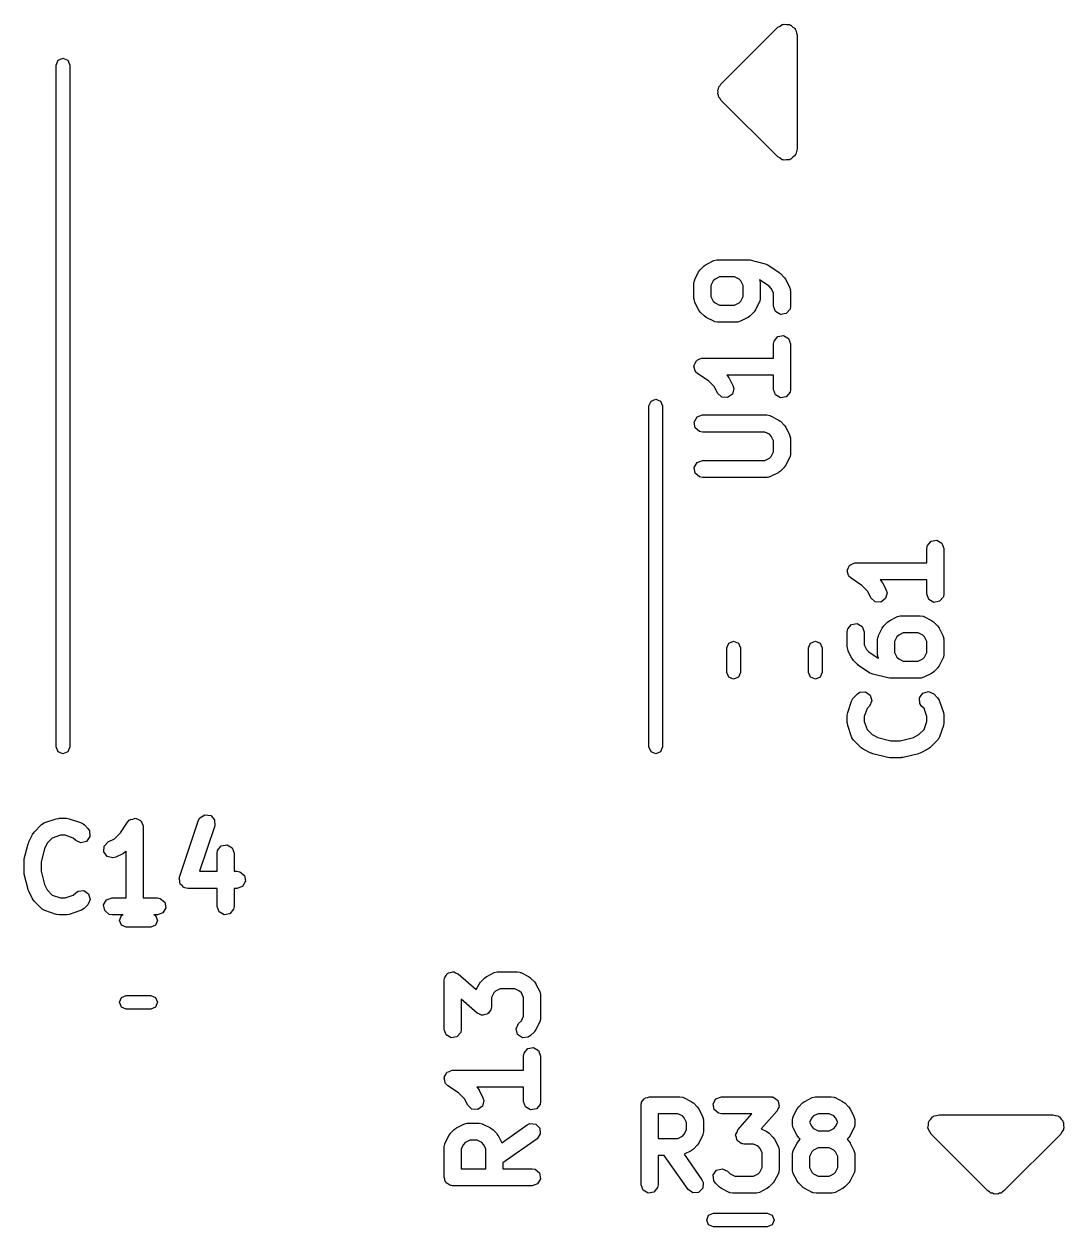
# Model space of a CAD drawing. Extents: x 72 to 186, y -144 to -85.
# Drawn here: x 169.29 to 178.45, y -97.04 to -86.45 of the extents above; entities that cross this region are included whole.
import ezdxf

# ---------------------------------------------------------------- set-up
doc = ezdxf.new("R2010")
doc.units = 0
doc.layers.add('BLACK', color=7, linetype='CONTINUOUS')

msp = doc.modelspace()

# ---------------------------------------------------------------- linework, layer by layer
at = {"layer": 'BLACK', "linetype": 'CONTINUOUS'}
for p, q in [((175.429, -86.9793), (175.929, -86.4793)), ((175.929, -86.4793), (175.95, -86.4687)), ((175.95, -86.4687), (175.969, -86.4549)), ((175.969, -86.4549), (175.977, -86.4549)), ((175.977, -86.4549), (175.984, -86.4512)), ((175.984, -86.4512), (176.007, -86.4549)), ((176.007, -86.4549), (176.031, -86.4549)), ((176.031, -86.4549), (176.037, -86.4596)), ((176.037, -86.4596), (176.045, -86.4609)), ((176.045, -86.4609), (176.062, -86.4775)), ((176.062, -86.4775), (176.081, -86.4912)), ((176.081, -86.4912), (176.083, -86.4989)), ((176.083, -86.4989), (176.089, -86.5046)), ((176.089, -86.5046), (176.093, -86.5277)), ((176.093, -86.5277), (176.1, -86.55)), ((176.1, -86.55), (176.1, -87.55)), ((169.575, -86.8125), (169.593, -86.7701)), ((169.593, -86.7701), (169.635, -86.7525)), ((169.635, -86.7525), (169.677, -86.7701)), ((169.677, -86.7701), (169.695, -86.8125)), ((169.575, -92.8125), (169.575, -86.8125)), ((169.695, -86.8125), (169.695, -92.8125)), ((175.408, -87.0202), (175.411, -87.0046)), ((175.411, -87.0046), (175.422, -86.9934)), ((175.422, -86.9934), (175.429, -86.9793)), ((175.401, -87.0344), (175.408, -87.0202)), ((175.404, -87.05), (175.401, -87.0344)), ((175.401, -87.0656), (175.404, -87.05)), ((175.408, -87.0798), (175.401, -87.0656)), ((175.411, -87.0954), (175.408, -87.0798)), ((175.422, -87.1066), (175.411, -87.0954)), ((175.429, -87.1207), (175.422, -87.1066)), ((175.929, -87.6207), (175.429, -87.1207)), ((175.95, -87.6313), (175.929, -87.6207)), ((175.969, -87.6451), (175.95, -87.6313)), ((175.977, -87.6451), (175.969, -87.6451)), ((175.984, -87.6488), (175.977, -87.6451)), ((176.007, -87.6451), (175.984, -87.6488)), ((176.031, -87.6451), (176.007, -87.6451)), ((176.037, -87.6404), (176.031, -87.6451)), ((176.045, -87.6391), (176.037, -87.6404)), ((176.062, -87.6225), (176.045, -87.6391)), ((176.081, -87.6088), (176.062, -87.6225)), ((176.083, -87.6011), (176.081, -87.6088)), ((176.089, -87.5954), (176.083, -87.6011)), ((176.093, -87.5723), (176.089, -87.5954)), ((176.1, -87.55), (176.093, -87.5723)), ((175.246, -88.6136), (175.28, -88.5803)), ((175.28, -88.5803), (175.298, -88.5674)), ((175.298, -88.5674), (175.299, -88.5663)), ((175.299, -88.5663), (175.366, -88.5329)), ((175.366, -88.5329), (175.391, -88.5255)), ((175.391, -88.5255), (175.395, -88.5265)), ((175.395, -88.5265), (175.399, -88.525)), ((175.399, -88.525), (175.666, -88.525)), ((175.666, -88.525), (175.681, -88.5276)), ((175.681, -88.5276), (175.684, -88.5272)), ((175.684, -88.5272), (175.818, -88.5606)), ((175.818, -88.5606), (175.841, -88.5708)), ((175.841, -88.5708), (175.841, -88.5709)), ((175.841, -88.5709), (175.941, -88.6376)), ((175.191, -88.7333), (175.196, -88.7077)), ((175.196, -88.7077), (175.198, -88.7042)), ((175.198, -88.7042), (175.199, -88.6998)), ((175.199, -88.6998), (175.232, -88.6331)), ((175.232, -88.6331), (175.246, -88.6151)), ((175.246, -88.6151), (175.246, -88.6136)), ((175.361, -88.7111), (175.341, -88.751)), ((175.377, -88.695), (175.361, -88.7111)), ((175.417, -88.675), (175.377, -88.695)), ((175.548, -88.675), (175.417, -88.675)), ((175.588, -88.695), (175.548, -88.675)), ((175.604, -88.7111), (175.588, -88.695)), ((175.624, -88.751), (175.604, -88.7111)), ((175.769, -88.7029), (175.767, -88.7026)), ((175.767, -88.7026), (175.774, -88.7248)), ((175.852, -88.7583), (175.769, -88.7029)), ((175.941, -88.6376), (175.949, -88.6455)), ((175.949, -88.6455), (175.952, -88.647)), ((175.952, -88.647), (175.986, -88.6803)), ((175.986, -88.6803), (175.999, -88.6987)), ((175.999, -88.6987), (176, -88.6998)), ((176, -88.6998), (176.033, -88.7665)), ((175.191, -88.8667), (175.191, -88.7333)), ((175.341, -88.751), (175.341, -88.849)), ((175.624, -88.849), (175.624, -88.751)), ((175.774, -88.7248), (175.773, -88.7291)), ((175.773, -88.7291), (175.774, -88.7333)), ((175.774, -88.7333), (175.774, -88.8667)), ((175.871, -88.7778), (175.852, -88.7583)), ((175.891, -88.8177), (175.871, -88.7778)), ((175.891, -88.9333), (175.891, -88.8177)), ((176.033, -88.7665), (176.041, -88.7914)), ((176.041, -88.7914), (176.039, -88.7958)), ((176.039, -88.7958), (176.041, -88.8)), ((176.041, -88.8), (176.041, -88.9333)), ((175.193, -88.8709), (175.191, -88.8667)), ((175.192, -88.8752), (175.193, -88.8709)), ((175.199, -88.9002), (175.192, -88.8752)), ((175.232, -88.9669), (175.199, -88.9002)), ((175.341, -88.849), (175.361, -88.8889)), ((175.361, -88.8889), (175.377, -88.905)), ((175.377, -88.905), (175.417, -88.925)), ((175.548, -88.925), (175.588, -88.905)), ((175.588, -88.905), (175.604, -88.8889)), ((175.604, -88.8889), (175.624, -88.849)), ((175.766, -88.9002), (175.733, -88.9669)), ((175.767, -88.8958), (175.766, -88.9002)), ((175.77, -88.8923), (175.767, -88.8958)), ((175.774, -88.8667), (175.77, -88.8923)), ((175.233, -88.968), (175.232, -88.9669)), ((175.246, -88.9864), (175.233, -88.968)), ((175.28, -89.0197), (175.246, -88.9864)), ((175.281, -89.0204), (175.28, -89.0197)), ((175.299, -89.0337), (175.281, -89.0204)), ((175.417, -88.925), (175.548, -88.925)), ((175.686, -89.0197), (175.667, -89.0326)), ((175.719, -88.9864), (175.686, -89.0197)), ((175.72, -88.9849), (175.719, -88.9864)), ((175.733, -88.9669), (175.72, -88.9849)), ((175.909, -88.9815), (175.891, -88.9333)), ((175.953, -89.0072), (175.909, -88.9815)), ((176.004, -88.9983), (175.953, -89.0072)), ((176.037, -88.959), (176.004, -88.9983)), ((176.041, -88.9333), (176.037, -88.959)), ((175.366, -89.0671), (175.299, -89.0337)), ((175.37, -89.0676), (175.366, -89.0671)), ((175.374, -89.0705), (175.37, -89.0676)), ((175.399, -89.075), (175.374, -89.0705)), ((175.566, -89.075), (175.399, -89.075)), ((175.57, -89.0735), (175.566, -89.075)), ((175.575, -89.0745), (175.57, -89.0735)), ((175.6, -89.0671), (175.575, -89.0745)), ((175.666, -89.0337), (175.6, -89.0671)), ((175.667, -89.0326), (175.666, -89.0337)), ((175.891, -89.2667), (175.896, -89.241)), ((175.896, -89.241), (175.929, -89.2017)), ((175.929, -89.2017), (175.979, -89.1928)), ((175.979, -89.1928), (176.023, -89.2185)), ((176.023, -89.2185), (176.041, -89.2667)), ((175.891, -89.3917), (175.891, -89.2667)), ((176.041, -89.2667), (176.041, -89.6667)), ((175.192, -89.4536), (175.203, -89.4348)), ((175.193, -89.4579), (175.192, -89.4536)), ((175.203, -89.4348), (175.212, -89.4149)), ((175.212, -89.4149), (175.216, -89.4129)), ((175.216, -89.4129), (175.218, -89.4092)), ((175.218, -89.4092), (175.238, -89.4018)), ((175.238, -89.4018), (175.258, -89.3921)), ((175.258, -89.3921), (175.262, -89.3931)), ((175.262, -89.3931), (175.266, -89.3917)), ((175.266, -89.3917), (175.891, -89.3917)), ((175.191, -89.4618), (175.193, -89.4579)), ((175.197, -89.4827), (175.191, -89.4618)), ((175.201, -89.5042), (175.197, -89.4827)), ((175.204, -89.5069), (175.201, -89.5042)), ((175.206, -89.5111), (175.204, -89.5069)), ((175.224, -89.5291), (175.206, -89.5111)), ((175.318, -89.5916), (175.224, -89.5291)), ((175.891, -89.5417), (175.48, -89.5417)), ((175.48, -89.5417), (175.486, -89.547)), ((175.486, -89.547), (175.499, -89.5653)), ((175.891, -89.6667), (175.891, -89.5417)), ((175.371, -89.6444), (175.318, -89.5916)), ((175.399, -89.7002), (175.371, -89.6444)), ((175.499, -89.5653), (175.5, -89.5665)), ((175.5, -89.5665), (175.533, -89.6331)), ((175.541, -89.6581), (175.529, -89.708)), ((175.533, -89.6331), (175.541, -89.6581)), ((174.795, -89.8125), (174.813, -89.7701)), ((174.813, -89.7701), (174.855, -89.7525)), ((174.855, -89.7525), (174.897, -89.7701)), ((174.897, -89.7701), (174.915, -89.8125)), ((175.436, -89.7355), (175.399, -89.7002)), ((175.487, -89.7386), (175.436, -89.7355)), ((175.529, -89.708), (175.487, -89.7386)), ((175.909, -89.7149), (175.891, -89.6667)), ((175.953, -89.7405), (175.909, -89.7149)), ((176.004, -89.7316), (175.953, -89.7405)), ((176.037, -89.6923), (176.004, -89.7316)), ((176.041, -89.6667), (176.037, -89.6923)), ((174.795, -92.8125), (174.795, -89.8125)), ((174.915, -89.8125), (174.915, -92.8125)), ((175.192, -89.9536), (175.218, -89.9092)), ((175.201, -90.0042), (175.192, -89.9536)), ((175.218, -89.9092), (175.266, -89.8917)), ((175.266, -89.8917), (175.833, -89.8917)), ((175.833, -89.8917), (175.858, -89.8962)), ((175.858, -89.8962), (175.862, -89.8991)), ((175.862, -89.8991), (175.866, -89.8996)), ((175.866, -89.8996), (175.933, -89.9329)), ((175.933, -89.9329), (175.951, -89.9463)), ((175.951, -89.9463), (175.952, -89.947)), ((175.952, -89.947), (175.986, -89.9803)), ((175.986, -89.9803), (175.999, -89.9987)), ((175.24, -90.0371), (175.201, -90.0042)), ((175.266, -90.0417), (175.24, -90.0371)), ((175.815, -90.0417), (175.266, -90.0417)), ((175.855, -90.0616), (175.815, -90.0417)), ((175.871, -90.0778), (175.855, -90.0616)), ((175.891, -90.1177), (175.871, -90.0778)), ((175.999, -89.9987), (176, -89.9998)), ((176, -89.9998), (176.033, -90.0665)), ((176.033, -90.0665), (176.041, -90.0914)), ((175.891, -90.2156), (175.891, -90.1177)), ((176.041, -90.0914), (176.039, -90.0958)), ((176.039, -90.0958), (176.041, -90.1)), ((176.041, -90.1), (176.041, -90.2333)), ((175.218, -90.3092), (175.266, -90.2917)), ((175.266, -90.2917), (175.815, -90.2917)), ((175.815, -90.2917), (175.855, -90.2717)), ((175.855, -90.2717), (175.871, -90.2556)), ((175.871, -90.2556), (175.891, -90.2156)), ((176.033, -90.2669), (176, -90.3335)), ((176.034, -90.2624), (176.033, -90.2669)), ((176.037, -90.259), (176.034, -90.2624)), ((176.041, -90.2333), (176.037, -90.259)), ((175.192, -90.3536), (175.218, -90.3092)), ((175.201, -90.4042), (175.192, -90.3536)), ((175.24, -90.4371), (175.201, -90.4042)), ((175.933, -90.4004), (175.866, -90.4337)), ((175.934, -90.3992), (175.933, -90.4004)), ((175.952, -90.3864), (175.934, -90.3992)), ((175.986, -90.353), (175.952, -90.3864)), ((176, -90.3335), (175.986, -90.3515)), ((175.986, -90.3515), (175.986, -90.353)), ((175.266, -90.4417), (175.24, -90.4371)), ((175.833, -90.4417), (175.266, -90.4417)), ((175.837, -90.4401), (175.833, -90.4417)), ((175.841, -90.4412), (175.837, -90.4401)), ((175.866, -90.4337), (175.841, -90.4412)), ((177.241, -91.0667), (177.246, -91.041)), ((177.246, -91.041), (177.279, -91.0017)), ((177.279, -91.0017), (177.329, -90.9928)), ((177.329, -90.9928), (177.373, -91.0185)), ((177.373, -91.0185), (177.391, -91.0667)), ((177.241, -91.1917), (177.241, -91.0667)), ((177.391, -91.0667), (177.391, -91.4667)), ((176.542, -91.2536), (176.553, -91.2348)), ((176.543, -91.2579), (176.542, -91.2536)), ((176.553, -91.2348), (176.562, -91.2149)), ((176.562, -91.2149), (176.566, -91.2129)), ((176.566, -91.2129), (176.568, -91.2092)), ((176.568, -91.2092), (176.588, -91.2018)), ((176.588, -91.2018), (176.608, -91.1921)), ((176.608, -91.1921), (176.612, -91.1931)), ((176.612, -91.1931), (176.616, -91.1917)), ((176.616, -91.1917), (177.241, -91.1917)), ((176.541, -91.2618), (176.543, -91.2579)), ((176.547, -91.2827), (176.541, -91.2618)), ((176.551, -91.3042), (176.547, -91.2827)), ((176.554, -91.3069), (176.551, -91.3042)), ((176.556, -91.3111), (176.554, -91.3069)), ((176.574, -91.3291), (176.556, -91.3111)), ((176.668, -91.3916), (176.574, -91.3291)), ((177.241, -91.3417), (176.83, -91.3417)), ((176.83, -91.3417), (176.836, -91.347)), ((176.836, -91.347), (176.849, -91.3653)), ((177.241, -91.4667), (177.241, -91.3417)), ((176.721, -91.4444), (176.668, -91.3916)), ((176.749, -91.5002), (176.721, -91.4444)), ((176.849, -91.3653), (176.85, -91.3665)), ((176.85, -91.3665), (176.883, -91.4331)), ((176.891, -91.4581), (176.879, -91.508)), ((176.883, -91.4331), (176.891, -91.4581)), ((176.786, -91.5355), (176.749, -91.5002)), ((176.837, -91.5386), (176.786, -91.5355)), ((176.879, -91.508), (176.837, -91.5386)), ((177.259, -91.5149), (177.241, -91.4667)), ((177.303, -91.5405), (177.259, -91.5149)), ((177.354, -91.5316), (177.303, -91.5405)), ((177.387, -91.4923), (177.354, -91.5316)), ((177.391, -91.4667), (177.387, -91.4923)), ((176.916, -91.6996), (176.982, -91.6663)), ((176.982, -91.6663), (177.007, -91.6588)), ((177.007, -91.6588), (177.012, -91.6599)), ((177.012, -91.6599), (177.016, -91.6583)), ((177.016, -91.6583), (177.183, -91.6583)), ((177.183, -91.6583), (177.208, -91.6629)), ((177.208, -91.6629), (177.212, -91.6657)), ((177.212, -91.6657), (177.216, -91.6663)), ((177.216, -91.6663), (177.283, -91.6996)), ((176.541, -91.8), (176.546, -91.7743)), ((176.546, -91.7743), (176.579, -91.735)), ((176.579, -91.735), (176.629, -91.7261)), ((176.629, -91.7261), (176.673, -91.7518)), ((176.673, -91.7518), (176.691, -91.8)), ((176.816, -91.8331), (176.849, -91.7665)), ((176.849, -91.7665), (176.862, -91.7484)), ((176.862, -91.7484), (176.863, -91.747)), ((176.863, -91.747), (176.896, -91.7136)), ((176.896, -91.7136), (176.915, -91.7008)), ((176.915, -91.7008), (176.916, -91.6996)), ((177.283, -91.6996), (177.301, -91.7129)), ((177.301, -91.7129), (177.302, -91.7136)), ((177.302, -91.7136), (177.336, -91.747)), ((177.336, -91.747), (177.349, -91.7653)), ((177.349, -91.7653), (177.35, -91.7665)), ((177.35, -91.7665), (177.383, -91.8331)), ((175.498, -91.8997), (175.54, -91.8822)), ((175.54, -91.8822), (175.582, -91.8997)), ((176.218, -91.8997), (176.26, -91.8822)), ((176.26, -91.8822), (176.302, -91.8997)), ((176.541, -91.9333), (176.541, -91.8)), ((176.691, -91.8), (176.691, -91.9156)), ((176.808, -91.8667), (176.812, -91.841)), ((176.808, -92), (176.808, -91.8667)), ((176.812, -91.841), (176.815, -91.8376)), ((176.815, -91.8376), (176.816, -91.8331)), ((176.978, -91.8444), (176.958, -91.8844)), ((176.958, -91.8844), (176.958, -91.9823)), ((176.994, -91.8283), (176.978, -91.8444)), ((177.034, -91.8083), (176.994, -91.8283)), ((177.165, -91.8083), (177.034, -91.8083)), ((177.205, -91.8283), (177.165, -91.8083)), ((177.221, -91.8444), (177.205, -91.8283)), ((177.241, -91.8844), (177.221, -91.8444)), ((177.241, -91.9823), (177.241, -91.8844)), ((177.383, -91.8331), (177.391, -91.8581)), ((177.391, -91.8581), (177.389, -91.8625)), ((177.389, -91.8625), (177.391, -91.8667)), ((177.391, -91.8667), (177.391, -92)), ((175.48, -91.9422), (175.498, -91.8997)), ((175.48, -92.1578), (175.48, -91.9422)), ((175.582, -91.8997), (175.6, -91.9422)), ((175.6, -91.9422), (175.6, -92.1578)), ((176.2, -91.9422), (176.218, -91.8997)), ((176.2, -92.1578), (176.2, -91.9422)), ((176.302, -91.8997), (176.32, -91.9422)), ((176.32, -91.9422), (176.32, -92.1578)), ((176.543, -91.9375), (176.541, -91.9333)), ((176.542, -91.9419), (176.543, -91.9375)), ((176.549, -91.9669), (176.542, -91.9419)), ((176.582, -92.0335), (176.549, -91.9669)), ((176.691, -91.9156), (176.711, -91.9556)), ((176.711, -91.9556), (176.73, -91.975)), ((176.73, -91.975), (176.813, -92.0304)), ((176.958, -91.9823), (176.978, -92.0222)), ((177.221, -92.0222), (177.241, -91.9823)), ((176.583, -92.0347), (176.582, -92.0335)), ((176.596, -92.053), (176.583, -92.0347)), ((176.63, -92.0864), (176.596, -92.053)), ((176.633, -92.0878), (176.63, -92.0864)), ((176.641, -92.0957), (176.633, -92.0878)), ((176.741, -92.1624), (176.641, -92.0957)), ((176.809, -92.0042), (176.808, -92)), ((176.808, -92.0086), (176.809, -92.0042)), ((176.815, -92.0307), (176.808, -92.0086)), ((176.813, -92.0304), (176.815, -92.0307)), ((176.978, -92.0222), (176.994, -92.0384)), ((176.994, -92.0384), (177.034, -92.0583)), ((177.034, -92.0583), (177.165, -92.0583)), ((177.165, -92.0583), (177.205, -92.0384)), ((177.205, -92.0384), (177.221, -92.0222)), ((177.35, -92.1002), (177.336, -92.1182)), ((177.383, -92.0335), (177.35, -92.1002)), ((177.384, -92.0291), (177.383, -92.0335)), ((177.387, -92.0257), (177.384, -92.0291)), ((177.391, -92), (177.387, -92.0257)), ((175.498, -92.2003), (175.48, -92.1578)), ((175.54, -92.2178), (175.498, -92.2003)), ((175.582, -92.2003), (175.54, -92.2178)), ((175.6, -92.1578), (175.582, -92.2003)), ((176.218, -92.2003), (176.2, -92.1578)), ((176.26, -92.2178), (176.218, -92.2003)), ((176.302, -92.2003), (176.26, -92.2178)), ((176.32, -92.1578), (176.302, -92.2003)), ((176.742, -92.1625), (176.741, -92.1624)), ((176.765, -92.1728), (176.742, -92.1625)), ((176.898, -92.2061), (176.765, -92.1728)), ((176.901, -92.2057), (176.898, -92.2061)), ((176.916, -92.2083), (176.901, -92.2057)), ((177.216, -92.2004), (177.191, -92.2078)), ((177.283, -92.1671), (177.216, -92.2004)), ((177.284, -92.1659), (177.283, -92.1671)), ((177.302, -92.153), (177.284, -92.1659)), ((177.336, -92.1197), (177.302, -92.153)), ((177.336, -92.1182), (177.336, -92.1197)), ((177.183, -92.2083), (176.916, -92.2083)), ((177.187, -92.2068), (177.183, -92.2083)), ((177.191, -92.2078), (177.187, -92.2068)), ((176.545, -92.5096), (176.578, -92.4096)), ((176.578, -92.4096), (176.591, -92.3867)), ((176.591, -92.3867), (176.594, -92.3844)), ((176.594, -92.3844), (176.596, -92.3803)), ((176.596, -92.3803), (176.63, -92.347)), ((176.63, -92.347), (176.651, -92.332)), ((176.651, -92.332), (176.702, -92.3276)), ((176.702, -92.3276), (176.744, -92.357)), ((176.757, -92.4065), (176.736, -92.453)), ((176.744, -92.357), (176.757, -92.4065)), ((177.177, -92.3806), (177.206, -92.3386)), ((177.181, -92.4317), (177.177, -92.3806)), ((177.206, -92.3386), (177.256, -92.3253)), ((177.256, -92.3253), (177.302, -92.347)), ((177.302, -92.347), (177.336, -92.3803)), ((177.336, -92.3803), (177.351, -92.4016)), ((177.351, -92.4016), (177.351, -92.4061)), ((177.351, -92.4061), (177.354, -92.4096)), ((177.354, -92.4096), (177.387, -92.5096)), ((176.541, -92.5333), (176.545, -92.5112)), ((176.545, -92.5112), (176.545, -92.5096)), ((176.715, -92.4738), (176.691, -92.5455)), ((176.736, -92.453), (176.715, -92.4738)), ((177.196, -92.453), (177.181, -92.4317)), ((177.217, -92.4738), (177.196, -92.453)), ((177.241, -92.5455), (177.217, -92.4738)), ((177.387, -92.5096), (177.39, -92.5318)), ((176.541, -92.6), (176.541, -92.5333)), ((176.542, -92.6015), (176.541, -92.6)), ((176.545, -92.6237), (176.542, -92.6015)), ((176.578, -92.7237), (176.545, -92.6237)), ((176.691, -92.5455), (176.691, -92.5878)), ((176.691, -92.5878), (176.715, -92.6595)), ((177.217, -92.6595), (177.241, -92.5878)), ((177.241, -92.5878), (177.241, -92.5455)), ((177.387, -92.6237), (177.354, -92.7237)), ((177.391, -92.6), (177.387, -92.6221)), ((177.387, -92.6221), (177.387, -92.6237)), ((177.39, -92.5318), (177.391, -92.5333)), ((177.391, -92.5333), (177.391, -92.6)), ((176.581, -92.7272), (176.578, -92.7237)), ((176.581, -92.7317), (176.581, -92.7272)), ((176.596, -92.753), (176.581, -92.7317)), ((176.715, -92.6595), (176.76, -92.705)), ((176.76, -92.705), (176.809, -92.7292)), ((176.809, -92.7292), (176.925, -92.7583)), ((177.007, -92.7583), (177.123, -92.7292)), ((177.123, -92.7292), (177.172, -92.705)), ((177.172, -92.705), (177.217, -92.6595)), ((177.354, -92.7237), (177.341, -92.7466)), ((169.593, -92.8549), (169.575, -92.8125)), ((169.695, -92.8125), (169.677, -92.8549)), ((174.813, -92.8549), (174.795, -92.8125)), ((174.915, -92.8125), (174.897, -92.8549)), ((176.663, -92.8197), (176.596, -92.753)), ((176.664, -92.8204), (176.663, -92.8197)), ((176.682, -92.8337), (176.664, -92.8204)), ((176.749, -92.8671), (176.682, -92.8337)), ((176.925, -92.7583), (177.007, -92.7583)), ((177.25, -92.8337), (177.183, -92.8671)), ((177.251, -92.8326), (177.25, -92.8337)), ((177.269, -92.8197), (177.251, -92.8326)), ((177.336, -92.753), (177.269, -92.8197)), ((177.338, -92.749), (177.336, -92.753)), ((177.341, -92.7466), (177.338, -92.749)), ((169.635, -92.8725), (169.593, -92.8549)), ((169.677, -92.8549), (169.635, -92.8725)), ((174.855, -92.8725), (174.813, -92.8549)), ((174.897, -92.8549), (174.855, -92.8725)), ((176.753, -92.8675), (176.749, -92.8671)), ((176.765, -92.8728), (176.753, -92.8675)), ((176.898, -92.9061), (176.765, -92.8728)), ((176.901, -92.9057), (176.898, -92.9061)), ((176.916, -92.9083), (176.901, -92.9057)), ((177.016, -92.9083), (176.916, -92.9083)), ((177.019, -92.9071), (177.016, -92.9083)), ((177.034, -92.9061), (177.019, -92.9071)), ((177.168, -92.8728), (177.034, -92.9061)), ((177.17, -92.8708), (177.168, -92.8728)), ((177.183, -92.8671), (177.17, -92.8708)), ((169.476, -93.4782), (169.576, -93.4449)), ((169.576, -93.4449), (169.598, -93.4416)), ((169.598, -93.4416), (169.6, -93.441)), ((169.6, -93.441), (169.667, -93.441)), ((169.667, -93.441), (169.689, -93.4449)), ((169.689, -93.4449), (169.69, -93.4449)), ((169.69, -93.4449), (169.79, -93.4782)), ((170.142, -93.5683), (170.204, -93.4744)), ((170.204, -93.4744), (170.222, -93.4556)), ((170.222, -93.4556), (170.226, -93.4544)), ((170.226, -93.4544), (170.229, -93.4511)), ((170.229, -93.4511), (170.251, -93.4473)), ((170.251, -93.4473), (170.271, -93.4412)), ((170.271, -93.4412), (170.275, -93.4429)), ((170.275, -93.4429), (170.28, -93.4422)), ((170.28, -93.4422), (170.299, -93.4531)), ((170.299, -93.4531), (170.318, -93.4618)), ((170.318, -93.4618), (170.32, -93.4657)), ((170.32, -93.4657), (170.324, -93.4678)), ((170.324, -93.4678), (170.332, -93.4883)), ((170.662, -93.959), (170.829, -93.459)), ((170.829, -93.459), (170.841, -93.4361)), ((170.841, -93.4361), (170.885, -93.4092)), ((170.885, -93.4092), (170.936, -93.4167)), ((170.936, -93.4167), (170.97, -93.4551)), ((170.97, -93.4551), (170.971, -93.5064)), ((169.333, -93.6492), (169.366, -93.5825)), ((169.366, -93.5825), (169.38, -93.5645)), ((169.38, -93.563), (169.447, -93.4963)), ((169.38, -93.5645), (169.38, -93.563)), ((169.447, -93.4963), (169.468, -93.4814)), ((169.468, -93.4814), (169.473, -93.481)), ((169.473, -93.481), (169.476, -93.4782)), ((169.79, -93.4782), (169.813, -93.4906)), ((169.813, -93.4906), (169.816, -93.4944)), ((169.816, -93.4944), (169.82, -93.4963)), ((169.82, -93.4963), (169.853, -93.5297)), ((169.853, -93.5297), (169.868, -93.551)), ((169.868, -93.551), (169.872, -93.6021)), ((170.089, -93.6211), (170.142, -93.5683)), ((170.332, -93.4883), (170.341, -93.5078)), ((170.341, -93.5078), (170.34, -93.512)), ((170.34, -93.512), (170.342, -93.516)), ((170.342, -93.516), (170.342, -94.141)), ((170.971, -93.5064), (170.837, -93.9077)), ((169.294, -93.7978), (169.327, -93.6645)), ((169.327, -93.6645), (169.333, -93.6527)), ((169.333, -93.6527), (169.333, -93.6492)), ((169.495, -93.6605), (169.471, -93.7089)), ((169.541, -93.6149), (169.495, -93.6605)), ((169.612, -93.591), (169.541, -93.6149)), ((169.654, -93.591), (169.612, -93.591)), ((169.726, -93.6149), (169.654, -93.591)), ((169.747, -93.6357), (169.726, -93.6149)), ((169.793, -93.6574), (169.747, -93.6357)), ((169.843, -93.6441), (169.793, -93.6574)), ((169.872, -93.6021), (169.843, -93.6441)), ((169.995, -93.7374), (169.998, -93.6862)), ((169.998, -93.6862), (170.033, -93.649)), ((170.033, -93.649), (170.089, -93.6211)), ((170.996, -93.7237), (171.029, -93.6844)), ((171.029, -93.6844), (171.08, -93.6755)), ((171.08, -93.6755), (171.124, -93.7012)), ((169.471, -93.7089), (169.442, -93.8253)), ((170.025, -93.7786), (169.995, -93.7374)), ((170.075, -93.7905), (170.025, -93.7786)), ((170.1, -93.7831), (170.075, -93.7905)), ((170.167, -93.7498), (170.1, -93.7831)), ((170.168, -93.7486), (170.167, -93.7498)), ((170.186, -93.7357), (170.168, -93.7486)), ((170.192, -93.7304), (170.186, -93.7357)), ((170.192, -94.141), (170.192, -93.7304)), ((170.992, -93.7494), (170.996, -93.7237)), ((170.992, -93.9077), (170.992, -93.7494)), ((171.124, -93.7012), (171.142, -93.7494)), ((171.142, -93.7494), (171.142, -93.9077)), ((169.292, -93.816), (169.294, -93.8013)), ((169.292, -93.916), (169.292, -93.816)), ((169.294, -93.8013), (169.294, -93.7978)), ((169.442, -93.8253), (169.442, -93.9068)), ((169.293, -93.9193), (169.292, -93.916)), ((169.294, -93.9342), (169.293, -93.9193)), ((169.327, -94.0676), (169.294, -93.9342)), ((169.442, -93.9068), (169.471, -94.0232)), ((170.659, -93.9697), (170.662, -93.9647)), ((170.663, -93.9898), (170.659, -93.9697)), ((170.662, -93.9647), (170.662, -93.959)), ((170.664, -94.0103), (170.663, -93.9898)), ((170.837, -93.9077), (170.992, -93.9077)), ((171.142, -93.9077), (171.167, -93.9077)), ((171.167, -93.9077), (171.192, -93.9122)), ((171.192, -93.9122), (171.232, -93.9452)), ((171.241, -93.9957), (171.215, -94.0402)), ((171.232, -93.9452), (171.241, -93.9957)), ((169.329, -94.0705), (169.327, -94.0676)), ((169.333, -94.0829), (169.329, -94.0705)), ((169.366, -94.1496), (169.333, -94.0829)), ((169.471, -94.0232), (169.495, -94.0716)), ((169.495, -94.0716), (169.541, -94.1171)), ((169.726, -94.1171), (169.747, -94.0963)), ((169.747, -94.0963), (169.768, -94.0814)), ((169.768, -94.0814), (169.819, -94.0769)), ((169.819, -94.0769), (169.861, -94.1063)), ((169.861, -94.1063), (169.875, -94.1559)), ((170.667, -94.0146), (170.664, -94.0103)), ((170.668, -94.0202), (170.667, -94.0146)), ((170.684, -94.0333), (170.668, -94.0202)), ((170.698, -94.0487), (170.684, -94.0333)), ((170.703, -94.0495), (170.698, -94.0487)), ((170.708, -94.0532), (170.703, -94.0495)), ((170.733, -94.0577), (170.708, -94.0532)), ((170.992, -94.0577), (170.733, -94.0577)), ((170.992, -94.216), (170.992, -94.0577)), ((171.167, -94.0577), (171.142, -94.0577)), ((171.142, -94.0577), (171.142, -94.216)), ((171.215, -94.0402), (171.167, -94.0577)), ((169.367, -94.1507), (169.366, -94.1496)), ((169.38, -94.1691), (169.367, -94.1507)), ((169.447, -94.2357), (169.38, -94.1691)), ((169.541, -94.1171), (169.612, -94.141)), ((169.612, -94.141), (169.654, -94.141)), ((169.654, -94.141), (169.726, -94.1171)), ((169.853, -94.2024), (169.82, -94.2357)), ((169.875, -94.1559), (169.853, -94.2024)), ((169.993, -94.203), (170.018, -94.1586)), ((170.002, -94.2535), (169.993, -94.203)), ((170.018, -94.1586), (170.067, -94.141)), ((170.067, -94.141), (170.192, -94.141)), ((170.342, -94.141), (170.467, -94.141)), ((170.467, -94.141), (170.492, -94.1456)), ((170.492, -94.1456), (170.532, -94.1785)), ((170.532, -94.1785), (170.541, -94.2291)), ((171.009, -94.2642), (170.992, -94.216)), ((171.142, -94.216), (171.137, -94.2417)), ((169.451, -94.2376), (169.447, -94.2357)), ((169.453, -94.2414), (169.451, -94.2376)), ((169.476, -94.2539), (169.453, -94.2414)), ((169.576, -94.2872), (169.476, -94.2539)), ((169.578, -94.2871), (169.576, -94.2872)), ((169.6, -94.291), (169.578, -94.2871)), ((169.667, -94.291), (169.6, -94.291)), ((169.668, -94.2905), (169.667, -94.291)), ((169.69, -94.2872), (169.668, -94.2905)), ((169.79, -94.2539), (169.69, -94.2872)), ((169.794, -94.2511), (169.79, -94.2539)), ((169.798, -94.2507), (169.794, -94.2511)), ((169.82, -94.2357), (169.798, -94.2507)), ((170.041, -94.2865), (170.002, -94.2535)), ((170.067, -94.291), (170.041, -94.2865)), ((170.166, -94.291), (170.067, -94.291)), ((170.132, -94.34), (170.15, -94.2976)), ((170.15, -94.2976), (170.166, -94.291)), ((170.467, -94.291), (170.434, -94.291)), ((170.434, -94.291), (170.45, -94.2976)), ((170.45, -94.2976), (170.468, -94.34)), ((170.515, -94.2735), (170.467, -94.291)), ((170.541, -94.2291), (170.515, -94.2735)), ((171.054, -94.2899), (171.009, -94.2642)), ((171.104, -94.281), (171.054, -94.2899)), ((171.137, -94.2417), (171.104, -94.281)), ((170.15, -94.3824), (170.132, -94.34)), ((170.192, -94.4), (170.15, -94.3824)), ((170.408, -94.4), (170.192, -94.4)), ((170.45, -94.3824), (170.408, -94.4)), ((170.468, -94.34), (170.45, -94.3824)), ((172.992, -94.8521), (172.994, -94.8495)), ((172.993, -94.8556), (172.992, -94.8521)), ((172.994, -94.8495), (172.996, -94.841)), ((172.996, -94.841), (173.009, -94.8255)), ((173.009, -94.8255), (173.019, -94.8082)), ((173.019, -94.8082), (173.025, -94.8063)), ((173.025, -94.8063), (173.029, -94.8017)), ((173.029, -94.8017), (173.048, -94.7982)), ((173.048, -94.7982), (173.068, -94.7917)), ((173.068, -94.7917), (173.073, -94.7938)), ((173.073, -94.7938), (173.079, -94.7928)), ((173.079, -94.7928), (173.097, -94.8029)), ((173.097, -94.8029), (173.115, -94.8102)), ((173.115, -94.8102), (173.274, -94.9492)), ((173.313, -94.8803), (173.346, -94.847)), ((173.346, -94.847), (173.365, -94.8341)), ((173.365, -94.8341), (173.366, -94.8329)), ((173.366, -94.8329), (173.432, -94.7996)), ((173.432, -94.7996), (173.457, -94.7922)), ((173.457, -94.7922), (173.462, -94.7932)), ((173.462, -94.7932), (173.466, -94.7917)), ((173.466, -94.7917), (173.633, -94.7917)), ((173.633, -94.7917), (173.658, -94.7962)), ((173.658, -94.7962), (173.662, -94.7991)), ((173.662, -94.7991), (173.666, -94.7996)), ((173.666, -94.7996), (173.733, -94.8329)), ((173.733, -94.8329), (173.751, -94.8463)), ((173.751, -94.8463), (173.752, -94.847)), ((173.752, -94.847), (173.786, -94.8803)), ((172.991, -94.8667), (172.993, -94.8556)), ((172.991, -95.3), (172.991, -94.8667)), ((173.274, -94.9492), (173.299, -94.8998)), ((173.299, -94.8998), (173.312, -94.8818)), ((173.312, -94.8818), (173.313, -94.8803)), ((173.484, -94.9417), (173.444, -94.9616)), ((173.615, -94.9417), (173.484, -94.9417)), ((173.655, -94.9616), (173.615, -94.9417)), ((173.786, -94.8803), (173.799, -94.8987)), ((173.799, -94.8987), (173.8, -94.8998)), ((173.8, -94.8998), (173.833, -94.9665)), ((170.132, -95.06), (170.15, -95.0176)), ((170.15, -95.1024), (170.132, -95.06)), ((170.15, -95.0176), (170.192, -95)), ((170.192, -95), (170.408, -95)), ((170.408, -95), (170.45, -95.0176)), ((170.45, -95.0176), (170.468, -95.06)), ((170.468, -95.06), (170.45, -95.1024)), ((173.283, -95.1564), (173.141, -95.0319)), ((173.141, -95.0319), (173.141, -95.3)), ((173.428, -94.9778), (173.408, -95.0177)), ((173.408, -95.0177), (173.408, -95.1)), ((173.444, -94.9616), (173.428, -94.9778)), ((173.671, -94.9778), (173.655, -94.9616)), ((173.691, -95.0177), (173.671, -94.9778)), ((173.691, -95.1823), (173.691, -95.0177)), ((173.833, -94.9665), (173.841, -94.9914)), ((173.841, -94.9914), (173.839, -94.9958)), ((173.839, -94.9958), (173.841, -95)), ((173.841, -95), (173.841, -95.2)), ((170.192, -95.12), (170.15, -95.1024)), ((170.408, -95.12), (170.192, -95.12)), ((170.45, -95.1024), (170.408, -95.12)), ((173.302, -95.1637), (173.283, -95.1564)), ((173.32, -95.1739), (173.302, -95.1637)), ((173.35, -95.1685), (173.331, -95.175)), ((173.37, -95.165), (173.35, -95.1685)), ((173.374, -95.1604), (173.37, -95.165)), ((173.38, -95.1584), (173.374, -95.1604)), ((173.39, -95.1411), (173.38, -95.1584)), ((173.403, -95.1257), (173.39, -95.1411)), ((173.405, -95.1172), (173.403, -95.1257)), ((173.406, -95.1145), (173.405, -95.1172)), ((173.408, -95.1), (173.406, -95.1111)), ((173.406, -95.1111), (173.406, -95.1145)), ((173.326, -95.1728), (173.32, -95.1739)), ((173.331, -95.175), (173.326, -95.1728)), ((173.625, -95.2935), (173.646, -95.247)), ((173.646, -95.247), (173.671, -95.2222)), ((173.671, -95.2222), (173.691, -95.1823)), ((173.833, -95.2335), (173.8, -95.3002)), ((173.834, -95.2291), (173.833, -95.2335)), ((173.837, -95.2257), (173.834, -95.2291)), ((173.841, -95.2), (173.837, -95.2257)), ((173.009, -95.3482), (172.991, -95.3)), ((173.053, -95.3739), (173.009, -95.3482)), ((173.104, -95.365), (173.053, -95.3739)), ((173.137, -95.3257), (173.104, -95.365)), ((173.141, -95.3), (173.137, -95.3257)), ((173.638, -95.343), (173.625, -95.2935)), ((173.68, -95.3724), (173.638, -95.343)), ((173.731, -95.368), (173.68, -95.3724)), ((173.752, -95.353), (173.731, -95.368)), ((173.786, -95.3197), (173.752, -95.353)), ((173.8, -95.3002), (173.786, -95.3182)), ((173.786, -95.3182), (173.786, -95.3197)), ((173.696, -95.5077), (173.729, -95.4684)), ((173.729, -95.4684), (173.779, -95.4595)), ((173.779, -95.4595), (173.823, -95.4851)), ((173.823, -95.4851), (173.841, -95.5333)), ((173.691, -95.5333), (173.696, -95.5077)), ((173.691, -95.6583), (173.691, -95.5333)), ((173.841, -95.5333), (173.841, -95.9333)), ((173.003, -95.7015), (173.012, -95.6815)), ((173.012, -95.6815), (173.016, -95.6796)), ((173.016, -95.6796), (173.018, -95.6759)), ((173.018, -95.6759), (173.038, -95.6684)), ((173.038, -95.6684), (173.058, -95.6588)), ((173.058, -95.6588), (173.062, -95.6598)), ((173.062, -95.6598), (173.066, -95.6583)), ((173.066, -95.6583), (173.691, -95.6583)), ((172.991, -95.7285), (172.993, -95.7246)), ((172.997, -95.7494), (172.991, -95.7285)), ((172.992, -95.7203), (173.003, -95.7015)), ((172.993, -95.7246), (172.992, -95.7203)), ((173.001, -95.7708), (172.997, -95.7494)), ((173.004, -95.7736), (173.001, -95.7708)), ((173.006, -95.7777), (173.004, -95.7736)), ((173.024, -95.7957), (173.006, -95.7777)), ((173.118, -95.8583), (173.024, -95.7957)), ((173.171, -95.9111), (173.118, -95.8583)), ((173.199, -95.9669), (173.171, -95.9111)), ((173.691, -95.8083), (173.28, -95.8083)), ((173.28, -95.8083), (173.286, -95.8136)), ((173.286, -95.8136), (173.299, -95.832)), ((173.299, -95.832), (173.3, -95.8331)), ((173.3, -95.8331), (173.333, -95.8998)), ((173.333, -95.8998), (173.341, -95.9248)), ((173.691, -95.9333), (173.691, -95.8083)), ((174.742, -95.9255), (174.752, -95.9086)), ((174.752, -95.9086), (174.758, -95.9063)), ((174.758, -95.9063), (174.762, -95.9011)), ((174.762, -95.9011), (174.782, -95.8977)), ((174.782, -95.8977), (174.8, -95.891)), ((174.8, -95.891), (175.067, -95.891)), ((175.067, -95.891), (175.092, -95.8956)), ((175.092, -95.8956), (175.096, -95.8984)), ((175.096, -95.8984), (175.1, -95.899)), ((175.1, -95.899), (175.167, -95.9323)), ((175.359, -95.953), (175.385, -95.9086)), ((175.385, -95.9086), (175.433, -95.891)), ((175.433, -95.891), (175.867, -95.891)), ((175.867, -95.891), (175.878, -95.893)), ((175.878, -95.893), (175.881, -95.8925)), ((175.881, -95.8925), (175.884, -95.8941)), ((175.884, -95.8941), (175.892, -95.8956)), ((175.892, -95.8956), (175.908, -95.9086)), ((175.908, -95.9086), (175.925, -95.919)), ((176.166, -95.9323), (176.233, -95.899)), ((176.233, -95.899), (176.258, -95.8915)), ((176.258, -95.8915), (176.262, -95.8926)), ((176.262, -95.8926), (176.267, -95.891)), ((176.267, -95.891), (176.4, -95.891)), ((176.4, -95.891), (176.426, -95.8956)), ((176.426, -95.8956), (176.429, -95.8984)), ((176.429, -95.8984), (176.434, -95.899)), ((176.434, -95.899), (176.5, -95.9323)), ((173.236, -96.0021), (173.199, -95.9669)), ((173.287, -96.0052), (173.236, -96.0021)), ((173.329, -95.9747), (173.287, -96.0052)), ((173.341, -95.9248), (173.329, -95.9747)), ((173.709, -95.9815), (173.691, -95.9333)), ((173.753, -96.0072), (173.709, -95.9815)), ((173.804, -95.9983), (173.753, -96.0072)), ((173.837, -95.959), (173.804, -95.9983)), ((173.841, -95.9333), (173.837, -95.959)), ((174.725, -95.966), (174.727, -95.9563)), ((174.725, -96.666), (174.725, -95.966)), ((174.726, -95.953), (174.728, -95.9501)), ((174.727, -95.9563), (174.726, -95.953)), ((174.728, -95.9501), (174.73, -95.9404)), ((174.73, -95.9404), (174.742, -95.9255)), ((175.167, -95.9323), (175.185, -95.9456)), ((175.185, -95.9456), (175.186, -95.9463)), ((175.186, -95.9463), (175.22, -95.9797)), ((175.22, -95.9797), (175.233, -95.998)), ((175.233, -95.998), (175.234, -95.9992)), ((175.234, -95.9992), (175.267, -96.0658)), ((175.368, -96.0035), (175.359, -95.953)), ((175.408, -96.0365), (175.368, -96.0035)), ((175.923, -96.0154), (175.784, -96.1742)), ((175.93, -95.9966), (175.923, -96.0154)), ((175.925, -95.919), (175.927, -95.9247)), ((175.927, -95.9247), (175.932, -95.9285)), ((175.941, -95.9791), (175.93, -95.9966)), ((175.932, -95.9285), (175.935, -95.9484)), ((175.935, -95.9484), (175.942, -95.9676)), ((175.942, -95.9676), (175.939, -95.9732)), ((175.939, -95.9732), (175.941, -95.9791)), ((176.066, -96.0658), (176.1, -95.9992)), ((176.1, -95.9992), (176.113, -95.9811)), ((176.113, -95.9811), (176.114, -95.9797)), ((176.114, -95.9797), (176.147, -95.9463)), ((176.147, -95.9463), (176.165, -95.9335)), ((176.165, -95.9335), (176.166, -95.9323)), ((176.5, -95.9323), (176.518, -95.9456)), ((176.518, -95.9456), (176.52, -95.9463)), ((176.52, -95.9463), (176.553, -95.9797)), ((176.553, -95.9797), (176.566, -95.998)), ((176.566, -95.998), (176.567, -95.9992)), ((176.567, -95.9992), (176.6, -96.0658)), ((175.049, -96.041), (174.875, -96.041)), ((174.875, -96.041), (174.875, -96.2577)), ((175.089, -96.061), (175.049, -96.041)), ((175.105, -96.0771), (175.089, -96.061)), ((175.125, -96.1171), (175.105, -96.0771)), ((175.125, -96.1817), (175.125, -96.1171)), ((175.267, -96.0658), (175.275, -96.0908)), ((175.275, -96.0908), (175.273, -96.0952)), ((175.273, -96.0952), (175.275, -96.0994)), ((175.275, -96.0994), (175.275, -96.1994)), ((175.433, -96.041), (175.408, -96.0365)), ((175.701, -96.041), (175.433, -96.041)), ((175.577, -96.1833), (175.701, -96.041)), ((176.058, -96.0994), (176.063, -96.0737)), ((176.058, -96.1327), (176.058, -96.0994)), ((176.063, -96.0737), (176.066, -96.0703)), ((176.066, -96.0703), (176.066, -96.0658)), ((176.228, -96.0771), (176.209, -96.116)), ((176.209, -96.116), (176.228, -96.1549)), ((176.244, -96.061), (176.228, -96.0771)), ((176.284, -96.041), (176.244, -96.061)), ((176.382, -96.041), (176.284, -96.041)), ((176.422, -96.061), (176.382, -96.041)), ((176.438, -96.0771), (176.422, -96.061)), ((176.458, -96.116), (176.438, -96.0771)), ((176.438, -96.1549), (176.458, -96.116)), ((176.6, -96.0658), (176.608, -96.0908)), ((176.608, -96.0908), (176.607, -96.0952)), ((176.607, -96.0952), (176.608, -96.0994)), ((176.608, -96.0994), (176.608, -96.1327)), ((177.255, -96.1191), (177.26, -96.1126)), ((177.255, -96.1425), (177.255, -96.1191)), ((177.26, -96.1126), (177.261, -96.1046)), ((177.261, -96.1046), (177.277, -96.088)), ((177.277, -96.088), (177.291, -96.0691)), ((177.291, -96.0691), (177.299, -96.0666)), ((177.299, -96.0666), (177.305, -96.0609)), ((177.305, -96.0609), (177.328, -96.0572)), ((177.328, -96.0572), (177.35, -96.05)), ((177.35, -96.05), (178.35, -96.05)), ((178.35, -96.05), (178.372, -96.0572)), ((178.372, -96.0572), (178.395, -96.0609)), ((178.395, -96.0609), (178.401, -96.0666)), ((178.401, -96.0666), (178.409, -96.0691)), ((178.409, -96.0691), (178.423, -96.088)), ((178.423, -96.088), (178.439, -96.1046)), ((178.439, -96.1046), (178.44, -96.1126)), ((178.44, -96.1126), (178.445, -96.1191)), ((178.445, -96.1191), (178.445, -96.1425)), ((173.032, -96.2331), (173.046, -96.2151)), ((173.046, -96.2136), (173.08, -96.1803)), ((173.046, -96.2151), (173.046, -96.2136)), ((173.08, -96.1803), (173.098, -96.1674)), ((173.098, -96.1674), (173.099, -96.1663)), ((173.099, -96.1663), (173.166, -96.1329)), ((173.166, -96.1329), (173.191, -96.1255)), ((173.191, -96.1255), (173.195, -96.1265)), ((173.195, -96.1265), (173.199, -96.125)), ((173.199, -96.125), (173.299, -96.125)), ((173.299, -96.125), (173.325, -96.1295)), ((173.325, -96.1295), (173.328, -96.1324)), ((173.328, -96.1324), (173.333, -96.1329)), ((173.333, -96.1329), (173.4, -96.1663)), ((173.4, -96.1663), (173.418, -96.1796)), ((173.418, -96.1796), (173.419, -96.1803)), ((173.419, -96.1803), (173.452, -96.2136)), ((173.452, -96.2136), (173.465, -96.232)), ((173.498, -96.2961), (173.723, -96.1386)), ((173.723, -96.1386), (173.747, -96.1276)), ((173.747, -96.1276), (173.798, -96.132)), ((173.798, -96.132), (173.834, -96.1683)), ((173.838, -96.2194), (173.809, -96.2614)), ((173.834, -96.1683), (173.838, -96.2194)), ((175.089, -96.2377), (175.105, -96.2216)), ((175.105, -96.2216), (175.125, -96.1817)), ((175.268, -96.2285), (175.267, -96.2329)), ((175.27, -96.225), (175.268, -96.2285)), ((175.275, -96.1994), (175.27, -96.225)), ((175.558, -96.2311), (175.561, -96.2256)), ((175.559, -96.2197), (175.57, -96.2022)), ((175.561, -96.2256), (175.559, -96.2197)), ((175.57, -96.2022), (175.577, -96.1833)), ((175.784, -96.1742), (175.834, -96.199)), ((175.834, -96.199), (175.852, -96.2123)), ((175.852, -96.2123), (175.853, -96.213)), ((175.853, -96.213), (175.886, -96.2463)), ((176.06, -96.1369), (176.058, -96.1327)), ((176.059, -96.1413), (176.06, -96.1369)), ((176.066, -96.1662), (176.059, -96.1413)), ((176.1, -96.2329), (176.066, -96.1662)), ((176.228, -96.1549), (176.244, -96.1711)), ((176.244, -96.1711), (176.284, -96.191)), ((176.284, -96.191), (176.382, -96.191)), ((176.382, -96.191), (176.422, -96.1711)), ((176.422, -96.1711), (176.438, -96.1549)), ((176.6, -96.1662), (176.567, -96.2329)), ((176.601, -96.1618), (176.6, -96.1662)), ((176.604, -96.1584), (176.601, -96.1618)), ((176.608, -96.1327), (176.604, -96.1584)), ((177.251, -96.1656), (177.255, -96.1425)), ((177.255, -96.1728), (177.251, -96.1656)), ((177.255, -96.1809), (177.255, -96.1728)), ((177.269, -96.1998), (177.255, -96.1809)), ((177.279, -96.2207), (177.269, -96.1998)), ((177.779, -96.7207), (177.279, -96.2207)), ((178.421, -96.2207), (177.921, -96.7207)), ((178.431, -96.1998), (178.421, -96.2207)), ((178.445, -96.1809), (178.431, -96.1998)), ((178.445, -96.1425), (178.449, -96.1656)), ((178.449, -96.1656), (178.445, -96.1728)), ((178.445, -96.1728), (178.445, -96.1809)), ((172.991, -96.3333), (172.996, -96.3077)), ((172.991, -96.6), (172.991, -96.3333)), ((172.996, -96.3077), (172.998, -96.3042)), ((172.998, -96.3042), (172.999, -96.2998)), ((172.999, -96.2998), (173.032, -96.2331)), ((173.161, -96.3111), (173.141, -96.351)), ((173.177, -96.295), (173.161, -96.3111)), ((173.217, -96.275), (173.177, -96.295)), ((173.282, -96.275), (173.217, -96.275)), ((173.322, -96.295), (173.282, -96.275)), ((173.338, -96.3111), (173.322, -96.295)), ((173.358, -96.351), (173.338, -96.3111)), ((173.465, -96.232), (173.466, -96.2331)), ((173.466, -96.2331), (173.498, -96.2961)), ((173.809, -96.2614), (173.508, -96.4724)), ((174.875, -96.2577), (175.049, -96.2577)), ((175.049, -96.2577), (175.089, -96.2377)), ((175.22, -96.3191), (175.186, -96.3524)), ((175.234, -96.2996), (175.22, -96.3176)), ((175.22, -96.3176), (175.22, -96.3191)), ((175.267, -96.2329), (175.234, -96.2996)), ((175.565, -96.2503), (175.558, -96.2311)), ((175.568, -96.2702), (175.565, -96.2503)), ((175.573, -96.274), (175.568, -96.2702)), ((175.575, -96.2797), (175.573, -96.274)), ((175.592, -96.2902), (175.575, -96.2797)), ((175.608, -96.3032), (175.592, -96.2902)), ((175.616, -96.3047), (175.608, -96.3032)), ((175.619, -96.3063), (175.616, -96.3047)), ((175.622, -96.3057), (175.619, -96.3063)), ((175.633, -96.3077), (175.622, -96.3057)), ((175.716, -96.3077), (175.633, -96.3077)), ((175.756, -96.3277), (175.716, -96.3077)), ((175.772, -96.3438), (175.756, -96.3277)), ((175.886, -96.2463), (175.899, -96.2647)), ((175.899, -96.2647), (175.9, -96.2658)), ((175.9, -96.2658), (175.934, -96.3325)), ((175.934, -96.3325), (175.941, -96.3575)), ((176.066, -96.3658), (176.1, -96.2992)), ((176.101, -96.234), (176.1, -96.2329)), ((176.1, -96.2992), (176.113, -96.2811)), ((176.114, -96.2524), (176.101, -96.234)), ((176.113, -96.2811), (176.114, -96.2797)), ((176.127, -96.266), (176.114, -96.2524)), ((176.114, -96.2797), (176.127, -96.266)), ((176.553, -96.2524), (176.539, -96.266)), ((176.539, -96.266), (176.553, -96.2797)), ((176.554, -96.2509), (176.553, -96.2524)), ((176.553, -96.2797), (176.566, -96.298)), ((176.567, -96.2329), (176.554, -96.2509)), ((176.566, -96.298), (176.567, -96.2992)), ((176.567, -96.2992), (176.6, -96.3658)), ((173.141, -96.351), (173.141, -96.525)), ((173.358, -96.525), (173.358, -96.351)), ((174.928, -96.4077), (174.875, -96.4077)), ((174.875, -96.4077), (174.875, -96.666)), ((175.139, -96.709), (174.928, -96.4077)), ((175.167, -96.3664), (175.104, -96.3979)), ((175.104, -96.3979), (175.261, -96.623)), ((175.168, -96.3653), (175.167, -96.3664)), ((175.186, -96.3524), (175.168, -96.3653)), ((175.792, -96.3837), (175.772, -96.3438)), ((175.792, -96.515), (175.792, -96.3837)), ((175.941, -96.3575), (175.94, -96.3618)), ((175.94, -96.3618), (175.942, -96.366)), ((175.942, -96.366), (175.942, -96.5327)), ((176.058, -96.3994), (176.063, -96.3737)), ((176.058, -96.5327), (176.058, -96.3994)), ((176.063, -96.3737), (176.066, -96.3703)), ((176.066, -96.3703), (176.066, -96.3658)), ((176.228, -96.3771), (176.208, -96.4171)), ((176.208, -96.4171), (176.208, -96.515)), ((176.244, -96.361), (176.228, -96.3771)), ((176.284, -96.341), (176.244, -96.361)), ((176.382, -96.341), (176.284, -96.341)), ((176.422, -96.361), (176.382, -96.341)), ((176.438, -96.3771), (176.422, -96.361)), ((176.458, -96.4171), (176.438, -96.3771)), ((176.458, -96.515), (176.458, -96.4171)), ((176.6, -96.3658), (176.608, -96.3908)), ((176.608, -96.3908), (176.607, -96.3952)), ((176.607, -96.3952), (176.608, -96.3994)), ((176.608, -96.3994), (176.608, -96.5327)), ((173.141, -96.525), (173.358, -96.525)), ((173.508, -96.4724), (173.508, -96.525)), ((173.508, -96.525), (173.766, -96.525)), ((173.766, -96.525), (173.792, -96.5295)), ((173.792, -96.5295), (173.831, -96.5625)), ((175.361, -96.58), (175.39, -96.5379)), ((175.39, -96.5379), (175.44, -96.5247)), ((175.44, -96.5247), (175.486, -96.5463)), ((175.486, -96.5463), (175.511, -96.5711)), ((175.772, -96.5549), (175.792, -96.515)), ((175.942, -96.5327), (175.937, -96.5584)), ((176.06, -96.5369), (176.058, -96.5327)), ((176.059, -96.5413), (176.06, -96.5369)), ((176.066, -96.5662), (176.059, -96.5413)), ((176.208, -96.515), (176.228, -96.5549)), ((176.438, -96.5549), (176.458, -96.515)), ((176.608, -96.5327), (176.604, -96.5584)), ((172.998, -96.6183), (172.991, -96.6)), ((173.001, -96.6375), (172.998, -96.6183)), ((173.006, -96.6418), (173.001, -96.6375)), ((173.009, -96.6482), (173.006, -96.6418)), ((173.025, -96.658), (173.009, -96.6482)), ((173.84, -96.613), (173.814, -96.6575)), ((173.831, -96.5625), (173.84, -96.613)), ((175.261, -96.623), (175.272, -96.6466)), ((175.272, -96.6466), (175.268, -96.6977)), ((175.365, -96.6311), (175.361, -96.58)), ((175.38, -96.6524), (175.365, -96.6311)), ((175.414, -96.6857), (175.38, -96.6524)), ((175.511, -96.5711), (175.551, -96.591)), ((175.551, -96.591), (175.716, -96.591)), ((175.716, -96.591), (175.756, -96.5711)), ((175.756, -96.5711), (175.772, -96.5549)), ((175.886, -96.6524), (175.853, -96.6857)), ((175.887, -96.6509), (175.886, -96.6524)), ((175.9, -96.6329), (175.887, -96.6509)), ((175.934, -96.5662), (175.9, -96.6329)), ((175.937, -96.5584), (175.934, -96.5618)), ((175.934, -96.5618), (175.934, -96.5662)), ((176.1, -96.6329), (176.066, -96.5662)), ((176.101, -96.634), (176.1, -96.6329)), ((176.114, -96.6524), (176.101, -96.634)), ((176.147, -96.6857), (176.114, -96.6524)), ((176.228, -96.5549), (176.244, -96.5711)), ((176.244, -96.5711), (176.284, -96.591)), ((176.284, -96.591), (176.382, -96.591)), ((176.382, -96.591), (176.422, -96.5711)), ((176.422, -96.5711), (176.438, -96.5549)), ((176.553, -96.6524), (176.52, -96.6857)), ((176.554, -96.6509), (176.553, -96.6524)), ((176.567, -96.6329), (176.554, -96.6509)), ((176.6, -96.5662), (176.567, -96.6329)), ((176.601, -96.5618), (176.6, -96.5662)), ((176.604, -96.5584), (176.601, -96.5618)), ((173.04, -96.6705), (173.025, -96.658)), ((173.05, -96.6722), (173.04, -96.6705)), ((173.053, -96.6739), (173.05, -96.6722)), ((173.056, -96.6733), (173.053, -96.6739)), ((173.066, -96.675), (173.056, -96.6733)), ((173.766, -96.675), (173.066, -96.675)), ((173.814, -96.6575), (173.766, -96.675)), ((174.743, -96.7142), (174.725, -96.666)), ((174.787, -96.7399), (174.743, -96.7142)), ((174.837, -96.731), (174.787, -96.7399)), ((174.87, -96.6917), (174.837, -96.731)), ((174.875, -96.666), (174.87, -96.6917)), ((175.181, -96.7385), (175.139, -96.709)), ((175.232, -96.734), (175.181, -96.7385)), ((175.268, -96.6977), (175.232, -96.734)), ((175.415, -96.6864), (175.414, -96.6857)), ((175.433, -96.6998), (175.415, -96.6864)), ((175.5, -96.7331), (175.433, -96.6998)), ((175.504, -96.7336), (175.5, -96.7331)), ((175.508, -96.7365), (175.504, -96.7336)), ((175.533, -96.741), (175.508, -96.7365)), ((175.733, -96.741), (175.533, -96.741)), ((175.738, -96.7395), (175.733, -96.741)), ((175.742, -96.7405), (175.738, -96.7395)), ((175.767, -96.7331), (175.742, -96.7405)), ((175.834, -96.6998), (175.767, -96.7331)), ((175.835, -96.6986), (175.834, -96.6998)), ((175.853, -96.6857), (175.835, -96.6986)), ((176.148, -96.6864), (176.147, -96.6857)), ((176.166, -96.6998), (176.148, -96.6864)), ((176.233, -96.7331), (176.166, -96.6998)), ((176.238, -96.7336), (176.233, -96.7331)), ((176.241, -96.7365), (176.238, -96.7336)), ((176.267, -96.741), (176.241, -96.7365)), ((176.4, -96.741), (176.267, -96.741)), ((176.404, -96.7395), (176.4, -96.741)), ((176.409, -96.7405), (176.404, -96.7395)), ((176.434, -96.7331), (176.409, -96.7405)), ((176.5, -96.6998), (176.434, -96.7331)), ((176.501, -96.6986), (176.5, -96.6998)), ((176.52, -96.6857), (176.501, -96.6986)), ((177.793, -96.7279), (177.779, -96.7207)), ((177.805, -96.7391), (177.793, -96.7279)), ((177.82, -96.7416), (177.805, -96.7391)), ((177.834, -96.7488), (177.82, -96.7416)), ((177.85, -96.7463), (177.834, -96.7488)), ((177.866, -96.7488), (177.85, -96.7463)), ((177.88, -96.7416), (177.866, -96.7488)), ((177.895, -96.7391), (177.88, -96.7416)), ((177.907, -96.7279), (177.895, -96.7391)), ((177.921, -96.7207), (177.907, -96.7279)), ((175.303, -96.9775), (175.32, -96.9351)), ((175.32, -96.9351), (175.363, -96.9175)), ((175.363, -96.9175), (175.837, -96.9175)), ((175.837, -96.9175), (175.88, -96.9351)), ((175.88, -96.9351), (175.897, -96.9775)), ((175.32, -97.0199), (175.303, -96.9775)), ((175.363, -97.0375), (175.32, -97.0199)), ((175.837, -97.0375), (175.363, -97.0375)), ((175.88, -97.0199), (175.837, -97.0375)), ((175.897, -96.9775), (175.88, -97.0199))]:
    msp.add_line(p, q, dxfattribs=at)

doc.saveas('drawing.dxf')
